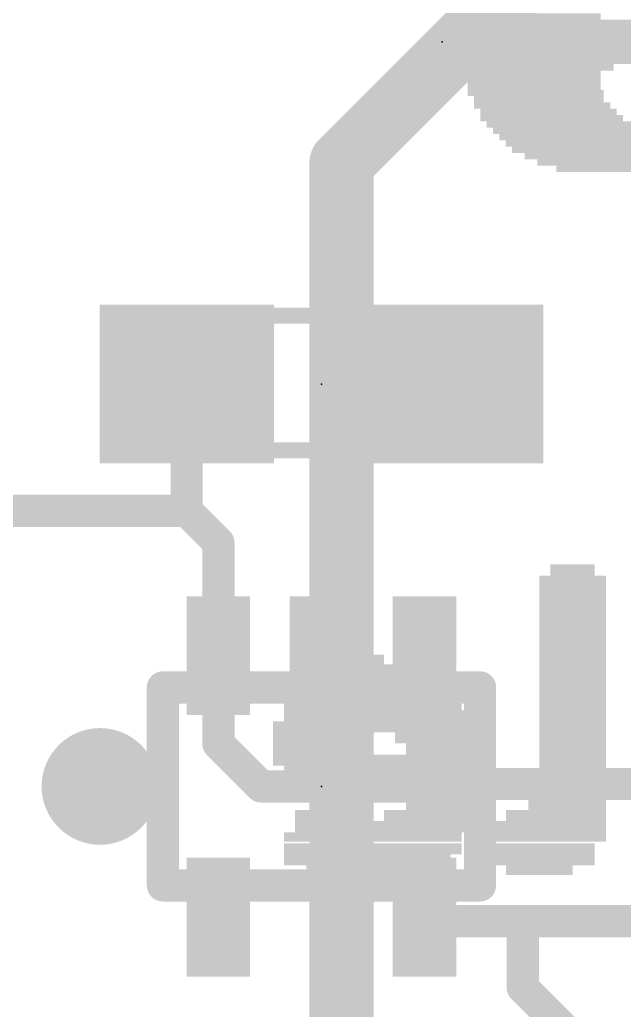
# Model space of a CAD drawing. Extents: x -23 to 93, y -71 to 33.
# Drawn here: x 8.89 to 12.7, y 11.29 to 17.54 of the extents above; entities that cross this region are included whole.
import ezdxf

# ---------------------------------------------------------------- set-up
doc = ezdxf.new("R2010")
doc.units = 0
for name, color, linetype in [('1', 12, 'CONTINUOUS'), ('16', 132, 'CONTINUOUS'), ('18', 110, 'CONTINUOUS'), ('21', 41, 'CONTINUOUS'), ('22', 40, 'CONTINUOUS'), ('23', 53, 'CONTINUOUS'), ('24', 53, 'CONTINUOUS'), ('31', 253, 'CONTINUOUS'), ('51', 53, 'CONTINUOUS')]:
    doc.layers.add(name, color=color, linetype=linetype)

# ---------------------------------------------------------------- blocks, each defined once
blk = doc.blocks.new('RECT')
blk.add_solid([(-0.5, -0.5), (0.5, -0.5), (-0.5, 0.5), (0.5, 0.5)])
blk = doc.blocks.new('ROUNDV')
at = {"const_width": 0.5}
blk.add_lwpolyline([(0, -0.25, 1), (0, 0.25, 1), (0, -0.25)], format="xyb", dxfattribs=at)

msp = doc.modelspace()

# ---------------------------------------------------------------- linework, layer by layer
at = {"layer": '1', "const_width": 0.2032}
for points in [[(9.945, 15.24), (9.945, 14.439)], [(8.255, 14.439), (9.945, 14.439)], [(10.145, 14.239), (9.945, 14.439)], [(10.145, 14.239), (10.145, 13.525)], [(10.145, 13.525), (10.145, 12.969)], [(11.445, 13.525), (11.445, 12.715)], [(10.414, 12.7), (10.145, 12.969)], [(11.445, 12.715), (11.43, 12.7)], [(11.445, 12.715), (15.24, 12.715)], [(11.43, 12.7), (10.414, 12.7)], [(11.445, 11.875), (11.47, 11.85)], [(11.47, 11.85), (12.065, 11.85)], [(12.065, 11.85), (13.335, 11.85)], [(12.065, 11.85), (12.065, 11.43)], [(12.065, 11.43), (12.5095, 10.9855)]]:
    msp.add_lwpolyline(points, dxfattribs=at)
at = {"layer": '1', "const_width": 0.1016}
for points in [[(9.9958, 15.24, 1), (9.8942, 15.24)], [(9.9809, 14.4749, 1), (9.9091, 14.4031)], [(9.945, 14.3882, 1), (9.945, 14.4898)], [(9.8942, 14.439, 1), (9.9958, 14.439)], [(10.1958, 14.239, 1), (10.0942, 14.239)], [(10.1091, 14.2031, 1), (10.1809, 14.2749)], [(10.1958, 13.525, 1), (10.0942, 13.525)], [(10.0942, 13.525, 1), (10.1958, 13.525)], [(11.4958, 13.525, 1), (11.3942, 13.525)], [(10.1809, 13.0049, 1), (10.1091, 12.9331)], [(10.0942, 12.969, 1), (10.1958, 12.969)], [(11.445, 12.7658, 1), (11.445, 12.6642)], [(11.4809, 12.6791, 1), (11.4091, 12.7509)], [(10.414, 12.7508, 1), (10.414, 12.6492)], [(10.3781, 12.6641, 1), (10.4499, 12.7359)], [(11.3941, 12.7359, 1), (11.4659, 12.6641)], [(11.3942, 12.715, 1), (11.4958, 12.715)], [(11.43, 12.6492, 1), (11.43, 12.7508)], [(11.4809, 11.9109, 1), (11.4091, 11.8391)], [(11.47, 11.9008, 1), (11.47, 11.7992)], [(12.065, 11.9008, 1), (12.065, 11.7992)], [(12.1158, 11.85, 1), (12.0142, 11.85)], [(12.065, 11.7992, 1), (12.065, 11.9008)], [(11.4341, 11.8141, 1), (11.5059, 11.8859)], [(12.1009, 11.4659, 1), (12.0291, 11.3941)], [(12.0142, 11.43, 1), (12.1158, 11.43)]]:
    msp.add_lwpolyline(points, format="xyb", dxfattribs=at)
at = {"layer": '16', "const_width": 0.4064}
for points in [[(13.97, 19.685), (10.922, 16.637)], [(10.922, 16.637), (10.922, 6.477)]]:
    msp.add_lwpolyline(points, dxfattribs=at)
at = {"layer": '16', "const_width": 0.2032}
for points in [[(11.0236, 16.637, 1), (10.8204, 16.637)], [(10.8502, 16.7088, 1), (10.9938, 16.5652)]]:
    msp.add_lwpolyline(points, format="xyb", dxfattribs=at)
at = {"layer": '21', "const_width": 0.2032}
for points in [[(9.795, 12.075), (9.795, 13.325)], [(11.795, 13.325), (9.795, 13.325)], [(11.795, 13.325), (11.795, 12.075)], [(11.795, 12.075), (9.795, 12.075)]]:
    msp.add_lwpolyline(points, dxfattribs=at)
at = {"layer": '21', "const_width": 0.1016}
for points in [[(9.8458, 13.325, 1), (9.7442, 13.325)], [(9.795, 13.3758, 1), (9.795, 13.2742)], [(11.8458, 13.325, 1), (11.7442, 13.325)], [(11.795, 13.2742, 1), (11.795, 13.3758)], [(9.795, 12.1258, 1), (9.795, 12.0242)], [(11.795, 12.0242, 1), (11.795, 12.1258)], [(9.7442, 12.075, 1), (9.8458, 12.075)], [(11.7442, 12.075, 1), (11.8458, 12.075)]]:
    msp.add_lwpolyline(points, format="xyb", dxfattribs=at)
at = {"layer": '23'}
for p in [(10.795, 15.24), (10.795, 12.7)]:
    msp.add_point(p, dxfattribs=at)
at = {"layer": '24'}
msp.add_point((11.557, 17.399), dxfattribs=at)
at = {"layer": '51'}
for points, const_width in [([(10.439, 15.672), (11.151, 15.672)], 0.1016), ([(10.439, 14.821), (11.151, 14.821)], 0.1016), ([(9.795, 12.075), (9.795, 13.325)], 0.127), ([(11.795, 13.325), (9.795, 13.325)], 0.127), ([(11.795, 13.325), (11.795, 12.075)], 0.127), ([(11.795, 12.075), (9.795, 12.075)], 0.127)]:
    msp.add_lwpolyline(points, dxfattribs=dict(at, const_width=const_width))
for points, const_width in [([(10.439, 15.6974, 1), (10.439, 15.6466)], 0.0508), ([(11.151, 15.6466, 1), (11.151, 15.6974)], 0.0508), ([(10.439, 14.8464, 1), (10.439, 14.7956)], 0.0508), ([(11.151, 14.7956, 1), (11.151, 14.8464)], 0.0508), ([(9.8268, 13.325, 1), (9.7632, 13.325)], 0.0635), ([(9.795, 13.3568, 1), (9.795, 13.2933)], 0.0635), ([(11.8268, 13.325, 1), (11.7632, 13.325)], 0.0635), ([(11.795, 13.2933, 1), (11.795, 13.3568)], 0.0635), ([(9.795, 12.1068, 1), (9.795, 12.0433)], 0.0635), ([(11.795, 12.0433, 1), (11.795, 12.1068)], 0.0635), ([(9.7632, 12.075, 1), (9.8268, 12.075)], 0.0635), ([(11.7632, 12.075, 1), (11.8268, 12.075)], 0.0635)]:
    msp.add_lwpolyline(points, format="xyb", dxfattribs=dict(at, const_width=const_width))

# ---------------------------------------------------------------- block references
at = {"layer": '1', "xscale": 1.1}
for p in [(9.945, 15.24), (11.645, 15.24)]:
    msp.add_blockref('RECT', p, dxfattribs=at)
at = {"layer": '1', "xscale": 0.4, "yscale": 0.75, "rotation": 180}
for p in [(10.145, 13.525), (10.795, 13.525), (11.445, 13.525), (10.145, 11.875), (11.445, 11.875)]:
    msp.add_blockref('RECT', p, dxfattribs=at)
at = {"layer": '18', "xscale": 0.7366, "yscale": 0.7366}
msp.add_blockref('ROUNDV', (9.398, 12.7), dxfattribs=at)
msp.add_blockref('ROUNDV', (9.398, 12.7), dxfattribs=at)
at = {"layer": '21', "yscale": 0.04, "rotation": 180}
for p, xscale in [((12.116, 17.559), 0.84), ((12.116, 17.519), 0.84), ((12.136, 17.479), 0.88), ((12.136, 17.439), 0.88), ((12.176, 17.399), 0.96), ((12.156, 17.359), 0.92), ((12.136, 17.319), 0.88), ((12.136, 17.279), 0.88), ((12.116, 17.239), 0.84), ((12.116, 17.199), 0.84), ((12.136, 17.159), 0.8), ((12.136, 17.119), 0.8), ((12.156, 17.079), 0.84), ((12.176, 17.039), 0.8), ((12.196, 16.999), 0.84), ((12.236, 16.959), 0.84), ((12.256, 16.919), 0.88), ((12.336, 16.879), 0.96), ((13.916, 16.839), 4.04), ((13.916, 16.799), 3.96), ((13.916, 16.759), 3.88), ((13.916, 16.719), 3.8), ((13.916, 16.679), 3.64), ((13.916, 16.639), 3.48), ((13.916, 16.599), 3.24)]:
    msp.add_blockref('RECT', p, dxfattribs=dict(at, xscale=xscale))
at = {"layer": '22', "yscale": 0.04}
for p, xscale in [((12.117, 17.559), 0.88), ((12.317, 17.519), 1.28), ((12.237, 17.479), 1.12), ((12.237, 17.439), 1.12), ((12.237, 17.399), 1.12), ((12.237, 17.359), 1.12), ((12.237, 17.319), 1.12), ((12.237, 17.279), 1.12), ((12.157, 17.239), 0.96), ((12.117, 17.199), 0.88), ((12.137, 17.159), 0.84), ((12.137, 17.119), 0.84), ((12.137, 17.079), 0.84), ((12.157, 17.039), 0.8), ((12.177, 16.999), 0.84), ((12.217, 16.959), 0.84), ((12.237, 16.919), 0.88), ((12.317, 16.879), 0.96), ((13.897, 16.839), 4.04), ((13.897, 16.799), 3.96), ((13.897, 16.759), 3.88), ((13.897, 16.719), 3.8), ((13.897, 16.679), 3.64), ((13.897, 16.639), 3.48), ((13.897, 16.599), 3.24)]:
    msp.add_blockref('RECT', p, dxfattribs=dict(at, xscale=xscale))
at = {"layer": '22', "rotation": 180}
for p, xscale, yscale in [((12.379, 14.066), 0.28, 0.07), ((12.379, 13.996), 0.42, 0.07), ((12.379, 13.921), 0.42, 0.08), ((12.379, 13.846), 0.42, 0.07), ((12.379, 13.781), 0.42, 0.06), ((12.379, 13.711), 0.42, 0.08), ((12.379, 13.636), 0.42, 0.07), ((12.379, 13.566), 0.42, 0.07), ((11.119, 13.501), 0.14, 0.06), ((12.379, 13.501), 0.42, 0.06), ((11.119, 13.431), 0.7, 0.08), ((12.379, 13.431), 0.42, 0.08), ((11.119, 13.356), 0.84, 0.07), ((12.379, 13.356), 0.42, 0.07), ((11.154, 13.286), 1.05, 0.07), ((12.379, 13.286), 0.42, 0.07), ((11.119, 13.216), 1.12, 0.07), ((12.379, 13.216), 0.42, 0.07), ((11.154, 13.146), 1.19, 0.07), ((12.379, 13.146), 0.42, 0.07), ((11.154, 13.076), 1.33, 0.07), ((12.379, 13.076), 0.42, 0.07), ((10.734, 13.006), 0.49, 0.07), ((11.539, 13.006), 0.56, 0.07), ((12.379, 13.006), 0.42, 0.07), ((10.734, 12.941), 0.49, 0.08), ((11.574, 12.941), 0.49, 0.08), ((12.379, 12.941), 0.42, 0.08), ((11.154, 12.866), 1.33, 0.07), ((12.379, 12.866), 0.42, 0.07), ((11.189, 12.796), 1.26, 0.07), ((12.379, 12.796), 0.42, 0.07), ((11.189, 12.726), 1.26, 0.07), ((12.379, 12.726), 0.42, 0.07), ((11.259, 12.656), 1.12, 0.07), ((12.379, 12.656), 0.42, 0.07), ((11.574, 12.586), 0.49, 0.07), ((12.344, 12.586), 0.49, 0.07), ((10.769, 12.516), 0.28, 0.07), ((11.504, 12.516), 0.63, 0.07), ((12.274, 12.516), 0.63, 0.07), ((11.189, 12.446), 1.12, 0.07), ((12.239, 12.446), 0.7, 0.07), ((11.119, 12.381), 1.12, 0.06), ((12.239, 12.381), 0.7, 0.06), ((11.119, 12.306), 1.12, 0.07), ((12.204, 12.306), 0.63, 0.07), ((11.084, 12.236), 1.05, 0.07), ((12.204, 12.236), 0.63, 0.07), ((11.084, 12.171), 0.77, 0.06), ((12.169, 12.171), 0.42, 0.06), ((11.084, 12.096), 0.35, 0.07)]:
    msp.add_blockref('RECT', p, dxfattribs=dict(at, xscale=xscale, yscale=yscale))
at = {"layer": '31', "xscale": 1.1}
for p in [(9.945, 15.24), (11.645, 15.24)]:
    msp.add_blockref('RECT', p, dxfattribs=at)
at = {"layer": '31', "rotation": 180}
for p, xscale, yscale in [((10.1219, 13.5255), 0.3302, 0.6858), ((10.795, 13.5255), 0.3302, 0.6858), ((11.4681, 13.5255), 0.3302, 0.6858), ((10.145, 11.875), 0.4, 0.75), ((11.445, 11.875), 0.4, 0.75)]:
    msp.add_blockref('RECT', p, dxfattribs=dict(at, xscale=xscale, yscale=yscale))
at = {"layer": '51', "xscale": 0.5001, "yscale": 0.95}
for p in [(10.2069, 15.2451), (11.3753, 15.2451)]:
    msp.add_blockref('RECT', p, dxfattribs=at)

doc.saveas('drawing.dxf')
